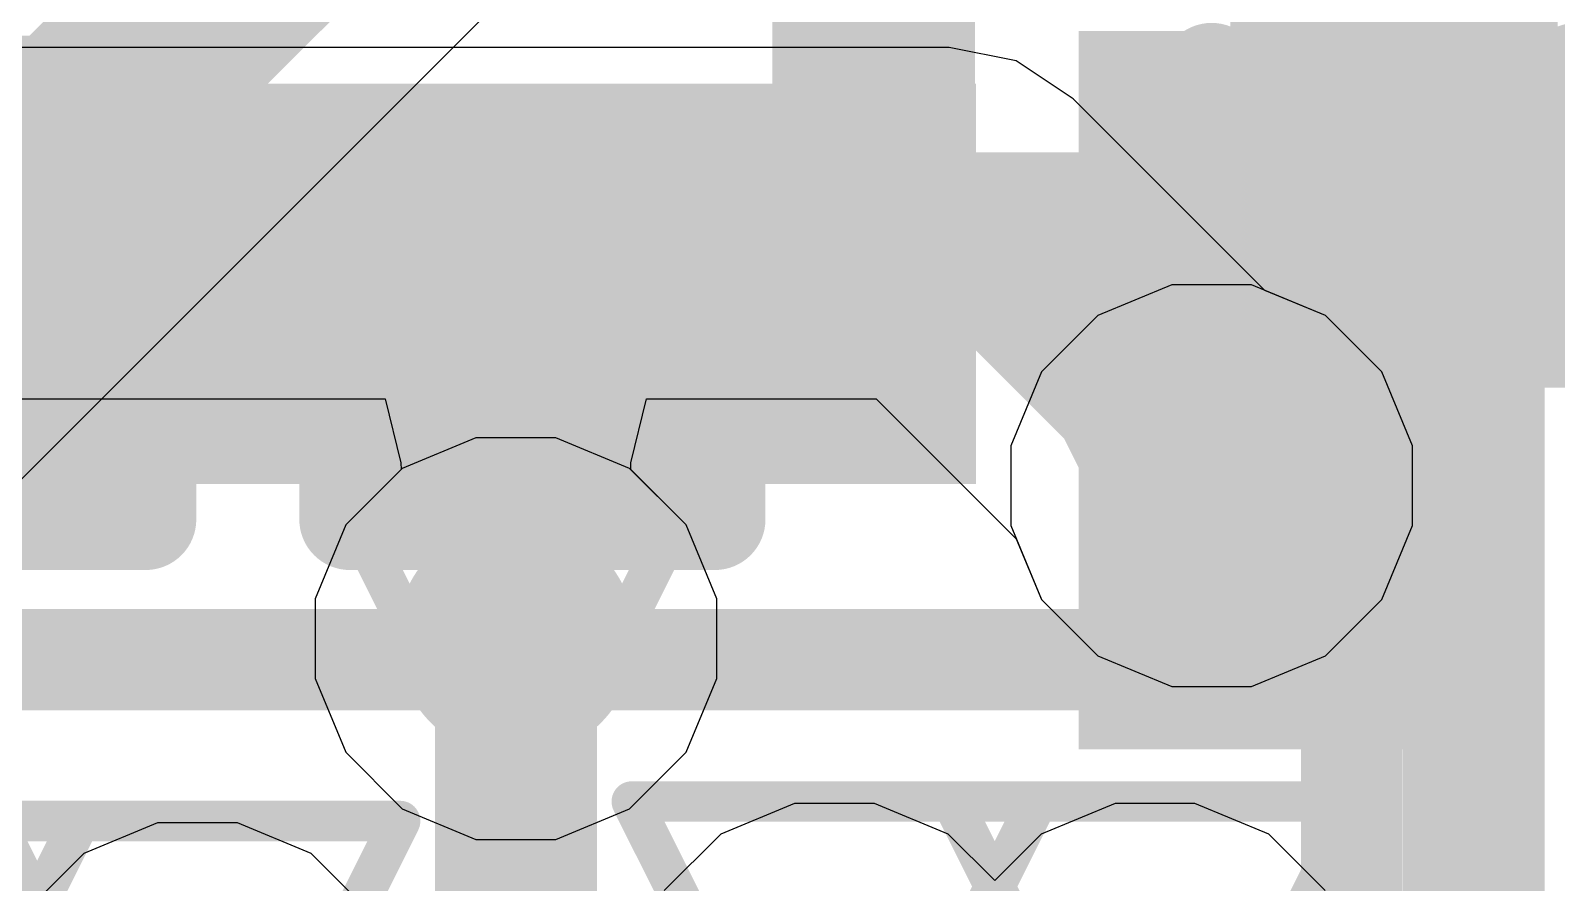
# Model space of a CAD drawing. Header units: inches. Extents: x -6 to 283, y -12 to 154.
# Drawn here: x 22.382 to 24.294, y 0.501 to 1.569 of the extents above; entities that cross this region are included whole.
import ezdxf

# ---------------------------------------------------------------- set-up
doc = ezdxf.new("R2010")
doc.units = ezdxf.units.IN
for name, color, linetype in [('Bottom Layer', 5, 'Continuous'), ('Bottom Overlay', 54, 'Continuous'), ('Drill Drawing', 1, 'Continuous'), ('GND-1', 16, 'Continuous'), ('GND-2', 90, 'Continuous'), ('GND-3', 216, 'Continuous'), ('GND-4', 54, 'Continuous'), ('PWR-1', 156, 'Continuous'), ('PWR-2', 130, 'Continuous'), ('Signal L1', 76, 'Continuous'), ('Signal L2', 6, 'Continuous'), ('Top Layer', 1, 'Continuous'), ('Top Overlay', 2, 'Continuous'), ('Top Paste', 8, 'Continuous'), ('Top Solder', 216, 'Continuous'), ('Via Holes', 16, 'Continuous')]:
    doc.layers.add(name, color=color, linetype=linetype)

# ---------------------------------------------------------------- blocks, each defined once
blk = doc.blocks.new('ESOP_8_B_53')
at = {"layer": 'Bottom Overlay'}
for points in [[(-1.905, 2.5146, 0.127, 0.127, 0), (1.8542, 2.5146, 0.127, 0.127, 0)], [(1.8542, -2.5146, 0.127, 0.127, 0), (1.8542, 2.5146, 0.127, 0.127, 0)]]:
    blk.add_lwpolyline(points, format="xyseb", dxfattribs=at)
blk.add_lwpolyline([(1.82245, 2.5146, 0.0635, 0.0635, 1), (1.88595, 2.5146, 0.0635, 0.0635, 1)], format="xyseb", close=True, dxfattribs=at)
blk.add_lwpolyline([(1.82245, 2.5146, 0.0635, 0.0635, 1), (1.88595, 2.5146, 0.0635, 0.0635, 1)], format="xyseb", close=True, dxfattribs=at)
blk = doc.blocks.new('CAP_0201_221')
at = {"layer": 'Top Layer'}
for points in [[(-0.44999402, 0.1499997), (-0.14999462, 0.1499997), (-0.14999462, -0.1499997), (-0.44999402, -0.1499997)], [(0.1499997, 0.1499997), (0.4499991, 0.1499997), (0.4499991, -0.1499997), (0.1499997, -0.1499997)]]:
    blk.add_hatch(color=1, dxfattribs=at).paths.add_polyline_path(points)
at = {"layer": 'Top Paste'}
for points in [[(-0.44999402, 0.1499997), (-0.14999462, 0.1499997), (-0.14999462, -0.1499997), (-0.44999402, -0.1499997)], [(0.1499997, 0.1499997), (0.4499991, 0.1499997), (0.4499991, -0.1499997), (0.1499997, -0.1499997)]]:
    blk.add_hatch(color=8, dxfattribs=at).paths.add_polyline_path(points)
at = {"layer": 'Top Solder'}
for points in [[(-0.50499518, 0.20500086), (-0.09499345999999999, 0.20500086), (-0.09499345999999999, -0.20500086), (-0.50499518, -0.20500086)], [(0.09499853999999999, 0.20500086), (0.50500026, 0.20500086), (0.50500026, -0.20500086), (0.09499853999999999, -0.20500086)]]:
    blk.add_hatch(color=216, dxfattribs=at).paths.add_polyline_path(points)
at = {"layer": 'Top Overlay'}
for points in [[(-0.20319746, 0.22860254, 0.127, 0.127, 0), (-0.53339492, 0.22860254, 0.127, 0.127, 0)], [(-0.53339492, -0.22860254, 0.127, 0.127, 0), (-0.53339492, 0.22860254, 0.127, 0.127, 0)], [(0.53340254, 0.22860254, 0.127, 0.127, 0), (0.20320508, 0.22860254, 0.127, 0.127, 0)], [(0.53340254, -0.22860254, 0.127, 0.127, 0), (0.53340254, 0.22860254, 0.127, 0.127, 0)], [(-0.20319746, -0.22860254, 0.127, 0.127, 0), (-0.53339492, -0.22860254, 0.127, 0.127, 0)], [(0.53340254, -0.22860254, 0.127, 0.127, 0), (0.20320508, -0.22860254, 0.127, 0.127, 0)]]:
    blk.add_lwpolyline(points, format="xyseb", dxfattribs=at)
for points in [[(-0.5651449199999999, 0.22860254, 0.0635, 0.0635, 1), (-0.50164492, 0.22860254, 0.0635, 0.0635, 1)], [(-0.5651449199999999, 0.22860254, 0.0635, 0.0635, 1), (-0.50164492, 0.22860254, 0.0635, 0.0635, 1)], [(-0.23494746, 0.22860254, 0.0635, 0.0635, 1), (-0.17144746, 0.22860254, 0.0635, 0.0635, 1)], [(0.17145508, 0.22860254, 0.0635, 0.0635, 1), (0.23495508, 0.22860254, 0.0635, 0.0635, 1)], [(0.5016525399999999, 0.22860254, 0.0635, 0.0635, 1), (0.5651525399999999, 0.22860254, 0.0635, 0.0635, 1)], [(0.5016525399999999, 0.22860254, 0.0635, 0.0635, 1), (0.5651525399999999, 0.22860254, 0.0635, 0.0635, 1)], [(-0.5651449199999999, -0.22860254, 0.0635, 0.0635, 1), (-0.50164492, -0.22860254, 0.0635, 0.0635, 1)], [(-0.5651449199999999, -0.22860254, 0.0635, 0.0635, 1), (-0.50164492, -0.22860254, 0.0635, 0.0635, 1)], [(-0.23494746, -0.22860254, 0.0635, 0.0635, 1), (-0.17144746, -0.22860254, 0.0635, 0.0635, 1)], [(0.17145508, -0.22860254, 0.0635, 0.0635, 1), (0.23495508, -0.22860254, 0.0635, 0.0635, 1)], [(0.5016525399999999, -0.22860254, 0.0635, 0.0635, 1), (0.5651525399999999, -0.22860254, 0.0635, 0.0635, 1)], [(0.5016525399999999, -0.22860254, 0.0635, 0.0635, 1), (0.5651525399999999, -0.22860254, 0.0635, 0.0635, 1)]]:
    blk.add_lwpolyline(points, format="xyseb", close=True, dxfattribs=at)
blk = doc.blocks.new('CAP_0201_224')
at = {"layer": 'Top Layer'}
for points in [[(-0.44999656, 0.1499997), (-0.14999716, 0.1499997), (-0.14999716, -0.1499997), (-0.44999656, -0.1499997)], [(0.14999716, 0.1499997), (0.44999656, 0.1499997), (0.44999656, -0.1499997), (0.14999716, -0.1499997)]]:
    blk.add_hatch(color=1, dxfattribs=at).paths.add_polyline_path(points)
at = {"layer": 'Top Paste'}
for points in [[(-0.44999656, 0.1499997), (-0.14999716, 0.1499997), (-0.14999716, -0.1499997), (-0.44999656, -0.1499997)], [(0.14999716, 0.1499997), (0.44999656, 0.1499997), (0.44999656, -0.1499997), (0.14999716, -0.1499997)]]:
    blk.add_hatch(color=8, dxfattribs=at).paths.add_polyline_path(points)
at = {"layer": 'Top Solder'}
for points in [[(-0.50499772, 0.20500086), (-0.094996, 0.20500086), (-0.094996, -0.20500086), (-0.50499772, -0.20500086)], [(0.094996, 0.20500086), (0.50499772, 0.20500086), (0.50499772, -0.20500086), (0.094996, -0.20500086)]]:
    blk.add_hatch(color=216, dxfattribs=at).paths.add_polyline_path(points)
at = {"layer": 'Top Overlay'}
for points in [[(-0.5334, -0.2286, 0.127, 0.127, 0), (-0.5334, 0.2286, 0.127, 0.127, 0)], [(-0.2032, 0.2286, 0.127, 0.127, 0), (-0.5334, 0.2286, 0.127, 0.127, 0)], [(0.5334, 0.2286, 0.127, 0.127, 0), (0.2032, 0.2286, 0.127, 0.127, 0)], [(0.5334, -0.2286, 0.127, 0.127, 0), (0.5334, 0.2286, 0.127, 0.127, 0)], [(-0.2032, -0.2286, 0.127, 0.127, 0), (-0.5334, -0.2286, 0.127, 0.127, 0)], [(0.5334, -0.2286, 0.127, 0.127, 0), (0.2032, -0.2286, 0.127, 0.127, 0)]]:
    blk.add_lwpolyline(points, format="xyseb", dxfattribs=at)
for points in [[(-0.5651499999999999, 0.2286, 0.0635, 0.0635, 1), (-0.5016499999999999, 0.2286, 0.0635, 0.0635, 1)], [(-0.5651499999999999, 0.2286, 0.0635, 0.0635, 1), (-0.5016499999999999, 0.2286, 0.0635, 0.0635, 1)], [(-0.23495, 0.2286, 0.0635, 0.0635, 1), (-0.17145, 0.2286, 0.0635, 0.0635, 1)], [(0.17145, 0.2286, 0.0635, 0.0635, 1), (0.23495, 0.2286, 0.0635, 0.0635, 1)], [(0.5016499999999999, 0.2286, 0.0635, 0.0635, 1), (0.5651499999999999, 0.2286, 0.0635, 0.0635, 1)], [(0.5016499999999999, 0.2286, 0.0635, 0.0635, 1), (0.5651499999999999, 0.2286, 0.0635, 0.0635, 1)], [(-0.5651499999999999, -0.2286, 0.0635, 0.0635, 1), (-0.5016499999999999, -0.2286, 0.0635, 0.0635, 1)], [(-0.5651499999999999, -0.2286, 0.0635, 0.0635, 1), (-0.5016499999999999, -0.2286, 0.0635, 0.0635, 1)], [(-0.23495, -0.2286, 0.0635, 0.0635, 1), (-0.17145, -0.2286, 0.0635, 0.0635, 1)], [(0.17145, -0.2286, 0.0635, 0.0635, 1), (0.23495, -0.2286, 0.0635, 0.0635, 1)], [(0.5016499999999999, -0.2286, 0.0635, 0.0635, 1), (0.5651499999999999, -0.2286, 0.0635, 0.0635, 1)], [(0.5016499999999999, -0.2286, 0.0635, 0.0635, 1), (0.5651499999999999, -0.2286, 0.0635, 0.0635, 1)]]:
    blk.add_lwpolyline(points, format="xyseb", close=True, dxfattribs=at)
blk = doc.blocks.new('C___0402_239')
at = {"layer": 'Top Layer'}
for points in [[(-0.6985, -0.3175), (-0.6985, 0.3174999999999999), (-0.2413000000000001, 0.3175), (-0.2412999999999999, -0.3174999999999999)], [(0.2413025400000001, -0.3175), (0.2413025399999999, 0.3174999999999999), (0.6985025399999999, 0.3175), (0.6985025399999999, -0.3174999999999999)]]:
    blk.add_hatch(color=1, dxfattribs=at).paths.add_polyline_path(points)
at = {"layer": 'Top Paste'}
for points in [[(-0.6985, -0.3175), (-0.6985, 0.3174999999999999), (-0.2413000000000001, 0.3175), (-0.2412999999999999, -0.3174999999999999)], [(0.2413025400000001, -0.3175), (0.2413025399999999, 0.3174999999999999), (0.6985025399999999, 0.3175), (0.6985025399999999, -0.3174999999999999)]]:
    blk.add_hatch(color=8, dxfattribs=at).paths.add_polyline_path(points)
at = {"layer": 'Top Solder'}
for points in [[(-0.7584998799999999, -0.3774998800000001), (-0.7584998799999999, 0.3774998799999999), (-0.1813001200000001, 0.3774998800000001), (-0.1813001199999999, -0.3774998799999999)], [(0.1813026600000001, -0.3774998800000001), (0.1813026599999999, 0.3774998799999999), (0.75850242, 0.3774998800000001), (0.75850242, -0.3774998799999999)]]:
    blk.add_hatch(color=216, dxfattribs=at).paths.add_polyline_path(points)
at = {"layer": 'Top Overlay'}
for points in [[(-0.78740254, -0.40640254, 0.127, 0.127, 0), (-0.7874, 0.4064, 0.127, 0.127, 0)], [(-0.2794, 0.4064, 0.127, 0.127, 0), (-0.7874, 0.4064, 0.127, 0.127, 0)], [(0.7874, 0.4064, 0.127, 0.127, 0), (0.27940254, 0.40640254, 0.127, 0.127, 0)], [(0.7874, -0.4064, 0.127, 0.127, 0), (0.7874, 0.4064, 0.127, 0.127, 0)], [(-0.78740254, -0.40640254, 0.127, 0.127, 0), (-0.2794, -0.4064, 0.127, 0.127, 0)], [(0.27940254, -0.40640254, 0.127, 0.127, 0), (0.7874, -0.4064, 0.127, 0.127, 0)]]:
    blk.add_lwpolyline(points, format="xyseb", dxfattribs=at)
for points in [[(-0.8191499999999999, 0.4064, 0.0635, 0.0635, 1), (-0.7556499999999999, 0.4064, 0.0635, 0.0635, 1)], [(-0.8191499999999999, 0.4064, 0.0635, 0.0635, 1), (-0.7556499999999999, 0.4064, 0.0635, 0.0635, 1)], [(-0.31115, 0.4064, 0.0635, 0.0635, 1), (-0.24765, 0.4064, 0.0635, 0.0635, 1)], [(0.24765254, 0.40640254, 0.0635, 0.0635, 1), (0.31115254, 0.40640254, 0.0635, 0.0635, 1)], [(0.7556499999999999, 0.4064, 0.0635, 0.0635, 1), (0.8191499999999999, 0.4064, 0.0635, 0.0635, 1)], [(0.7556499999999999, 0.4064, 0.0635, 0.0635, 1), (0.8191499999999999, 0.4064, 0.0635, 0.0635, 1)], [(-0.8191525399999998, -0.40640254, 0.0635, 0.0635, 1), (-0.75565254, -0.40640254, 0.0635, 0.0635, 1)], [(-0.8191525399999998, -0.40640254, 0.0635, 0.0635, 1), (-0.75565254, -0.40640254, 0.0635, 0.0635, 1)], [(-0.31115, -0.4064, 0.0635, 0.0635, 1), (-0.24765, -0.4064, 0.0635, 0.0635, 1)], [(0.24765254, -0.40640254, 0.0635, 0.0635, 1), (0.31115254, -0.40640254, 0.0635, 0.0635, 1)], [(0.7556499999999999, -0.4064, 0.0635, 0.0635, 1), (0.8191499999999999, -0.4064, 0.0635, 0.0635, 1)], [(0.7556499999999999, -0.4064, 0.0635, 0.0635, 1), (0.8191499999999999, -0.4064, 0.0635, 0.0635, 1)]]:
    blk.add_lwpolyline(points, format="xyseb", close=True, dxfattribs=at)

msp = doc.modelspace()

# ---------------------------------------------------------------- hatches: boundary and pattern name
at = {"layer": 'Bottom Layer'}
h = msp.add_hatch(color=5, dxfattribs=at)
edge = h.paths.add_edge_path()
edge.add_arc((23.86189284, 0.9986263999999999), 0.1499997, 0, 360)
h = msp.add_hatch(color=5, dxfattribs=at)
edge = h.paths.add_edge_path()
edge.add_arc((22.99005562, 0.80686656), 0.1499997, 0, 360)
at = {"layer": 'GND-1'}
h = msp.add_hatch(color=16, dxfattribs=at)
edge = h.paths.add_edge_path()
edge.add_arc((23.86189284, 0.9986263999999999), 0.1499997, 0, 360)
h = msp.add_hatch(color=16, dxfattribs=at)
edge = h.paths.add_edge_path()
edge.add_arc((22.99005562, 0.80686656), 0.1499997, 0, 360)
at = {"layer": 'GND-2'}
h = msp.add_hatch(color=90, dxfattribs=at)
edge = h.paths.add_edge_path()
edge.add_arc((23.86189284, 0.9986263999999999), 0.1499997, 0, 360)
h = msp.add_hatch(color=90, dxfattribs=at)
edge = h.paths.add_edge_path()
edge.add_arc((22.99005562, 0.80686656), 0.1499997, 0, 360)
at = {"layer": 'GND-3'}
h = msp.add_hatch(color=216, dxfattribs=at)
edge = h.paths.add_edge_path()
edge.add_arc((23.86189284, 0.9986263999999999), 0.1499997, 0, 360)
h = msp.add_hatch(color=216, dxfattribs=at)
edge = h.paths.add_edge_path()
edge.add_arc((22.99005562, 0.80686656), 0.1499997, 0, 360)
at = {"layer": 'GND-4'}
h = msp.add_hatch(color=54, dxfattribs=at)
edge = h.paths.add_edge_path()
edge.add_arc((23.86189284, 0.9986263999999999), 0.1499997, 0, 360)
h = msp.add_hatch(color=54, dxfattribs=at)
edge = h.paths.add_edge_path()
edge.add_arc((22.99005562, 0.80686656), 0.1499997, 0, 360)
at = {"layer": 'PWR-1'}
h = msp.add_hatch(color=156, dxfattribs=at)
edge = h.paths.add_edge_path()
edge.add_arc((23.86189284, 0.9986263999999999), 0.1499997, 0, 360)
h = msp.add_hatch(color=156, dxfattribs=at)
edge = h.paths.add_edge_path()
edge.add_arc((22.99005562, 0.80686656), 0.1499997, 0, 360)
at = {"layer": 'PWR-2'}
h = msp.add_hatch(color=130, dxfattribs=at)
edge = h.paths.add_edge_path()
edge.add_arc((23.86189284, 0.9986263999999999), 0.1499997, 0, 360)
h = msp.add_hatch(color=130, dxfattribs=at)
edge = h.paths.add_edge_path()
edge.add_arc((22.99005562, 0.80686656), 0.1499997, 0, 360)
at = {"layer": 'Signal L1'}
h = msp.add_hatch(color=76, dxfattribs=at)
edge = h.paths.add_edge_path()
edge.add_arc((23.86189284, 0.9986263999999999), 0.1499997, 0, 360)
h = msp.add_hatch(color=76, dxfattribs=at)
edge = h.paths.add_edge_path()
edge.add_arc((22.99005562, 0.80686656), 0.1499997, 0, 360)
at = {"layer": 'Signal L2'}
h = msp.add_hatch(color=6, dxfattribs=at)
edge = h.paths.add_edge_path()
edge.add_arc((23.86189284, 0.9986263999999999), 0.1499997, 0, 360)
h = msp.add_hatch(color=6, dxfattribs=at)
edge = h.paths.add_edge_path()
edge.add_arc((22.99005562, 0.80686656), 0.1499997, 0, 360)
at = {"layer": 'Top Layer'}
for points in [[(23.69514438, 0.6679615799999999), (24.19020562, 0.6679615799999999), (24.19020562, 1.56834078), (23.69514438, 1.56834078)], [(23.94049568, 1.26834138), (24.88765152, 1.26834138), (24.88765152, 1.56834078), (23.94049568, 1.56834078)], [(21.6751408, 1.0005187), (23.5664756, 1.0005187), (23.5664756, 1.50241762), (21.6751408, 1.50241762)]]:
    msp.add_hatch(color=1, dxfattribs=at).paths.add_polyline_path(points)
h = msp.add_hatch(color=1, dxfattribs=at)
edge = h.paths.add_edge_path()
edge.add_arc((23.86189284, 0.9986263999999999), 0.1499997, 0, 360)
h = msp.add_hatch(color=1, dxfattribs=at)
edge = h.paths.add_edge_path()
edge.add_arc((22.99005562, 0.80686656), 0.1499997, 0, 360)
at = {"layer": 'Via Holes'}
h = msp.add_hatch(color=7, dxfattribs=at)
edge = h.paths.add_edge_path()
edge.add_arc((23.86189284, 0.9986263999999999), 0.07499858, 0, 360)
h = msp.add_hatch(color=7, dxfattribs=at)
edge = h.paths.add_edge_path()
edge.add_arc((22.99005562, 0.80686656), 0.07499858, 0, 360)

# ---------------------------------------------------------------- linework, layer by layer
at = {"layer": 'Bottom Layer'}
for p, q in [((22.09351944, 0.7299756799999999), (25.13365814, 3.77011438)), ((23.81184722, 1.2502261), (23.71937344, 1.2119229)), ((23.91193846, 1.2502261), (23.81184722, 1.2502261)), ((24.00441224, 1.2119229), (23.91193846, 1.2502261)), ((23.71937344, 1.2119229), (23.64859634, 1.1411458)), ((24.07518934, 1.1411458), (24.00441224, 1.2119229)), ((23.64859634, 1.1411458), (23.61029314, 1.04867202)), ((24.11349254, 1.04867202), (24.07518934, 1.1411458)), ((22.94001, 1.05846626), (22.84753622, 1.02016306)), ((23.04010124, 1.05846626), (22.94001, 1.05846626)), ((23.13257502, 1.02016306), (23.04010124, 1.05846626)), ((23.61029314, 1.04867202), (23.61029314, 0.94858078)), ((24.11349254, 0.94858078), (24.11349254, 1.04867202)), ((22.84753622, 1.02016306), (22.77675912, 0.9493859599999999)), ((23.20335212, 0.9493859599999999), (23.13257502, 1.02016306)), ((22.77675912, 0.9493859599999999), (22.73845592, 0.85691218)), ((23.24165532, 0.85691218), (23.20335212, 0.9493859599999999)), ((23.61029314, 0.94858078), (23.64859634, 0.856107)), ((24.07518934, 0.856107), (24.11349254, 0.94858078)), ((22.73845592, 0.85691218), (22.73845592, 0.7568209399999999)), ((23.24165532, 0.7568209399999999), (23.24165532, 0.85691218)), ((23.64859634, 0.856107), (23.71937344, 0.7853299)), ((24.00441224, 0.7853299), (24.07518934, 0.856107)), ((23.71937344, 0.7853299), (23.81184722, 0.7470266999999999)), ((23.91193846, 0.7470266999999999), (24.00441224, 0.7853299)), ((22.73845592, 0.7568209399999999), (22.77675912, 0.6643471599999999)), ((23.20335212, 0.6643471599999999), (23.24165532, 0.7568209399999999)), ((23.81184722, 0.7470266999999999), (23.91193846, 0.7470266999999999)), ((22.77675912, 0.6643471599999999), (22.84753622, 0.59357006)), ((23.13257502, 0.59357006), (23.20335212, 0.6643471599999999)), ((22.84753622, 0.59357006), (22.94001, 0.5552668599999999)), ((23.04010124, 0.5552668599999999), (23.13257502, 0.59357006)), ((22.94001, 0.5552668599999999), (23.04010124, 0.5552668599999999))]:
    msp.add_line(p, q, dxfattribs=at)
msp.add_lwpolyline([(21.9103956, 0.91309952, 0.254, 0.254, 0), (25.02638632, 4.029090239999999, 0.254, 0.254, 0)], format="xyseb", dxfattribs=at)
at = {"layer": 'Drill Drawing'}
for points in [[(23.60789284, 1.2526264, 0.0508, 0.0508, 0), (24.11589284, 1.2526264, 0.0508, 0.0508, 0)], [(23.60789284, 1.2526264, 0.0508, 0.0508, 0), (23.86189284, 0.7446263999999999, 0.0508, 0.0508, 0)], [(23.86189284, 0.7446263999999999, 0.0508, 0.0508, 0), (24.11589284, 1.2526264, 0.0508, 0.0508, 0)], [(22.73605562, 1.06086656, 0.0508, 0.0508, 0), (23.24405562, 1.06086656, 0.0508, 0.0508, 0)], [(22.73605562, 1.06086656, 0.0508, 0.0508, 0), (22.99005562, 0.55286656, 0.0508, 0.0508, 0)], [(22.99005562, 0.55286656, 0.0508, 0.0508, 0), (23.24405562, 1.06086656, 0.0508, 0.0508, 0)], [(23.13533092, 0.60267342, 0.0508, 0.0508, 0), (23.64333092, 0.60267342, 0.0508, 0.0508, 0)], [(23.13533092, 0.60267342, 0.0508, 0.0508, 0), (23.38933092, 0.09467342, 0.0508, 0.0508, 0)], [(23.38933092, 0.09467342, 0.0508, 0.0508, 0), (23.64333092, 0.60267342, 0.0508, 0.0508, 0)], [(23.53693032, 0.60267342, 0.0508, 0.0508, 0), (24.04493032, 0.60267342, 0.0508, 0.0508, 0)], [(23.53693032, 0.60267342, 0.0508, 0.0508, 0), (23.79093032, 0.09467342, 0.0508, 0.0508, 0)], [(23.79093032, 0.09467342, 0.0508, 0.0508, 0), (24.04493032, 0.60267342, 0.0508, 0.0508, 0)], [(21.93531046, 0.57820814, 0.0508, 0.0508, 0), (22.44331046, 0.57820814, 0.0508, 0.0508, 0)], [(22.18931046, 0.07020813999999999, 0.0508, 0.0508, 0), (22.44331046, 0.57820814, 0.0508, 0.0508, 0)], [(22.33690986, 0.57820814, 0.0508, 0.0508, 0), (22.84490986, 0.57820814, 0.0508, 0.0508, 0)], [(22.33690986, 0.57820814, 0.0508, 0.0508, 0), (22.59090986, 0.07020813999999999, 0.0508, 0.0508, 0)], [(22.59090986, 0.07020813999999999, 0.0508, 0.0508, 0), (22.84490986, 0.57820814, 0.0508, 0.0508, 0)]]:
    msp.add_lwpolyline(points, format="xyseb", dxfattribs=at)
for points in [[(23.59519284, 1.2526264, 0.0254, 0.0254, 1), (23.62059284, 1.2526264, 0.0254, 0.0254, 1)], [(23.59519284, 1.2526264, 0.0254, 0.0254, 1), (23.62059284, 1.2526264, 0.0254, 0.0254, 1)], [(24.10319284, 1.2526264, 0.0254, 0.0254, 1), (24.12859284, 1.2526264, 0.0254, 0.0254, 1)], [(24.10319284, 1.2526264, 0.0254, 0.0254, 1), (24.12859284, 1.2526264, 0.0254, 0.0254, 1)], [(22.72335562, 1.06086656, 0.0254, 0.0254, 1), (22.74875562, 1.06086656, 0.0254, 0.0254, 1)], [(22.72335562, 1.06086656, 0.0254, 0.0254, 1), (22.74875562, 1.06086656, 0.0254, 0.0254, 1)], [(23.23135562, 1.06086656, 0.0254, 0.0254, 1), (23.25675562, 1.06086656, 0.0254, 0.0254, 1)], [(23.23135562, 1.06086656, 0.0254, 0.0254, 1), (23.25675562, 1.06086656, 0.0254, 0.0254, 1)], [(23.84919284, 0.7446263999999999, 0.0254, 0.0254, 1), (23.87459284, 0.7446263999999999, 0.0254, 0.0254, 1)], [(23.84919284, 0.7446263999999999, 0.0254, 0.0254, 1), (23.87459284, 0.7446263999999999, 0.0254, 0.0254, 1)], [(23.12263092, 0.60267342, 0.0254, 0.0254, 1), (23.14803092, 0.60267342, 0.0254, 0.0254, 1)], [(23.12263092, 0.60267342, 0.0254, 0.0254, 1), (23.14803092, 0.60267342, 0.0254, 0.0254, 1)], [(23.52423032, 0.60267342, 0.0254, 0.0254, 1), (23.54963032, 0.60267342, 0.0254, 0.0254, 1)], [(23.52423032, 0.60267342, 0.0254, 0.0254, 1), (23.54963032, 0.60267342, 0.0254, 0.0254, 1)], [(23.63063092, 0.60267342, 0.0254, 0.0254, 1), (23.65603092, 0.60267342, 0.0254, 0.0254, 1)], [(23.63063092, 0.60267342, 0.0254, 0.0254, 1), (23.65603092, 0.60267342, 0.0254, 0.0254, 1)], [(24.03223032, 0.60267342, 0.0254, 0.0254, 1), (24.05763032, 0.60267342, 0.0254, 0.0254, 1)], [(24.03223032, 0.60267342, 0.0254, 0.0254, 1), (24.05763032, 0.60267342, 0.0254, 0.0254, 1)], [(22.43061046, 0.57820814, 0.0254, 0.0254, 1), (22.45601046, 0.57820814, 0.0254, 0.0254, 1)], [(22.43061046, 0.57820814, 0.0254, 0.0254, 1), (22.45601046, 0.57820814, 0.0254, 0.0254, 1)], [(22.83220986, 0.57820814, 0.0254, 0.0254, 1), (22.85760986, 0.57820814, 0.0254, 0.0254, 1)], [(22.83220986, 0.57820814, 0.0254, 0.0254, 1), (22.85760986, 0.57820814, 0.0254, 0.0254, 1)], [(22.97735562, 0.55286656, 0.0254, 0.0254, 1), (23.00275562, 0.55286656, 0.0254, 0.0254, 1)], [(22.97735562, 0.55286656, 0.0254, 0.0254, 1), (23.00275562, 0.55286656, 0.0254, 0.0254, 1)]]:
    msp.add_lwpolyline(points, format="xyseb", close=True, dxfattribs=at)
at = {"layer": 'GND-1'}
for p, q in [((23.81184722, 1.2502261), (23.71937344, 1.2119229)), ((23.91193846, 1.2502261), (23.81184722, 1.2502261)), ((24.00441224, 1.2119229), (23.91193846, 1.2502261)), ((23.71937344, 1.2119229), (23.64859634, 1.1411458)), ((24.07518934, 1.1411458), (24.00441224, 1.2119229)), ((23.64859634, 1.1411458), (23.61029314, 1.04867202)), ((24.11349254, 1.04867202), (24.07518934, 1.1411458)), ((22.94001, 1.05846626), (22.84753622, 1.02016306)), ((23.04010124, 1.05846626), (22.94001, 1.05846626)), ((23.13257502, 1.02016306), (23.04010124, 1.05846626)), ((23.61029314, 1.04867202), (23.61029314, 0.94858078)), ((24.11349254, 0.94858078), (24.11349254, 1.04867202)), ((22.84753622, 1.02016306), (22.77675912, 0.9493859599999999)), ((23.20335212, 0.9493859599999999), (23.13257502, 1.02016306)), ((22.77675912, 0.9493859599999999), (22.73845592, 0.85691218)), ((23.24165532, 0.85691218), (23.20335212, 0.9493859599999999)), ((23.61029314, 0.94858078), (23.64859634, 0.856107)), ((24.07518934, 0.856107), (24.11349254, 0.94858078)), ((22.73845592, 0.85691218), (22.73845592, 0.7568209399999999)), ((23.24165532, 0.7568209399999999), (23.24165532, 0.85691218)), ((23.64859634, 0.856107), (23.71937344, 0.7853299)), ((24.00441224, 0.7853299), (24.07518934, 0.856107)), ((23.71937344, 0.7853299), (23.81184722, 0.7470266999999999)), ((23.91193846, 0.7470266999999999), (24.00441224, 0.7853299)), ((22.73845592, 0.7568209399999999), (22.77675912, 0.6643471599999999)), ((23.20335212, 0.6643471599999999), (23.24165532, 0.7568209399999999)), ((23.81184722, 0.7470266999999999), (23.91193846, 0.7470266999999999)), ((22.77675912, 0.6643471599999999), (22.84753622, 0.59357006)), ((23.13257502, 0.59357006), (23.20335212, 0.6643471599999999)), ((22.84753622, 0.59357006), (22.94001, 0.5552668599999999)), ((23.04010124, 0.5552668599999999), (23.13257502, 0.59357006)), ((23.3392853, 0.60027312), (23.24681152, 0.56196992)), ((23.43937654, 0.60027312), (23.3392853, 0.60027312)), ((23.53185032, 0.56196992), (23.43937654, 0.60027312)), ((23.7408847, 0.60027312), (23.64841092, 0.56196992)), ((23.84097594, 0.60027312), (23.7408847, 0.60027312)), ((23.93344972, 0.56196992), (23.84097594, 0.60027312)), ((22.54086424, 0.57580784), (22.44839046, 0.53750464)), ((22.64095548, 0.57580784), (22.54086424, 0.57580784)), ((22.73342926, 0.53750464), (22.64095548, 0.57580784)), ((22.94001, 0.5552668599999999), (23.04010124, 0.5552668599999999)), ((23.24681152, 0.56196992), (23.17603442, 0.49119282)), ((23.59013062, 0.50368962), (23.53185032, 0.56196992)), ((23.64841092, 0.56196992), (23.59013062, 0.50368962)), ((24.00422682, 0.49119282), (23.93344972, 0.56196992)), ((22.44839046, 0.53750464), (22.39011016, 0.47922434)), ((22.80420636, 0.4667275399999999), (22.73342926, 0.53750464))]:
    msp.add_line(p, q, dxfattribs=at)
at = {"layer": 'GND-2'}
for p, q in [((23.81184722, 1.2502261), (23.71937344, 1.2119229)), ((23.91193846, 1.2502261), (23.81184722, 1.2502261)), ((24.00441224, 1.2119229), (23.91193846, 1.2502261)), ((23.71937344, 1.2119229), (23.64859634, 1.1411458)), ((24.07518934, 1.1411458), (24.00441224, 1.2119229)), ((23.64859634, 1.1411458), (23.61029314, 1.04867202)), ((24.11349254, 1.04867202), (24.07518934, 1.1411458)), ((22.94001, 1.05846626), (22.84753622, 1.02016306)), ((23.04010124, 1.05846626), (22.94001, 1.05846626)), ((23.13257502, 1.02016306), (23.04010124, 1.05846626)), ((23.61029314, 1.04867202), (23.61029314, 0.94858078)), ((24.11349254, 0.94858078), (24.11349254, 1.04867202)), ((22.84753622, 1.02016306), (22.77675912, 0.9493859599999999)), ((23.20335212, 0.9493859599999999), (23.13257502, 1.02016306)), ((22.77675912, 0.9493859599999999), (22.73845592, 0.85691218)), ((23.24165532, 0.85691218), (23.20335212, 0.9493859599999999)), ((23.61029314, 0.94858078), (23.64859634, 0.856107)), ((24.07518934, 0.856107), (24.11349254, 0.94858078)), ((22.73845592, 0.85691218), (22.73845592, 0.7568209399999999)), ((23.24165532, 0.7568209399999999), (23.24165532, 0.85691218)), ((23.64859634, 0.856107), (23.71937344, 0.7853299)), ((24.00441224, 0.7853299), (24.07518934, 0.856107)), ((23.71937344, 0.7853299), (23.81184722, 0.7470266999999999)), ((23.91193846, 0.7470266999999999), (24.00441224, 0.7853299)), ((22.73845592, 0.7568209399999999), (22.77675912, 0.6643471599999999)), ((23.20335212, 0.6643471599999999), (23.24165532, 0.7568209399999999)), ((23.81184722, 0.7470266999999999), (23.91193846, 0.7470266999999999)), ((22.77675912, 0.6643471599999999), (22.84753622, 0.59357006)), ((23.13257502, 0.59357006), (23.20335212, 0.6643471599999999)), ((22.84753622, 0.59357006), (22.94001, 0.5552668599999999)), ((23.04010124, 0.5552668599999999), (23.13257502, 0.59357006)), ((22.94001, 0.5552668599999999), (23.04010124, 0.5552668599999999))]:
    msp.add_line(p, q, dxfattribs=at)
at = {"layer": 'GND-3'}
for p, q in [((23.81184722, 1.2502261), (23.71937344, 1.2119229)), ((23.91193846, 1.2502261), (23.81184722, 1.2502261)), ((24.00441224, 1.2119229), (23.91193846, 1.2502261)), ((23.71937344, 1.2119229), (23.64859634, 1.1411458)), ((24.07518934, 1.1411458), (24.00441224, 1.2119229)), ((23.64859634, 1.1411458), (23.61029314, 1.04867202)), ((24.11349254, 1.04867202), (24.07518934, 1.1411458)), ((22.94001, 1.05846626), (22.84753622, 1.02016306)), ((23.04010124, 1.05846626), (22.94001, 1.05846626)), ((23.13257502, 1.02016306), (23.04010124, 1.05846626)), ((23.61029314, 1.04867202), (23.61029314, 0.94858078)), ((24.11349254, 0.94858078), (24.11349254, 1.04867202)), ((22.84753622, 1.02016306), (22.77675912, 0.9493859599999999)), ((23.20335212, 0.9493859599999999), (23.13257502, 1.02016306)), ((22.77675912, 0.9493859599999999), (22.73845592, 0.85691218)), ((23.24165532, 0.85691218), (23.20335212, 0.9493859599999999)), ((23.61029314, 0.94858078), (23.64859634, 0.856107)), ((24.07518934, 0.856107), (24.11349254, 0.94858078)), ((22.73845592, 0.85691218), (22.73845592, 0.7568209399999999)), ((23.24165532, 0.7568209399999999), (23.24165532, 0.85691218)), ((23.64859634, 0.856107), (23.71937344, 0.7853299)), ((24.00441224, 0.7853299), (24.07518934, 0.856107)), ((23.71937344, 0.7853299), (23.81184722, 0.7470266999999999)), ((23.91193846, 0.7470266999999999), (24.00441224, 0.7853299)), ((22.73845592, 0.7568209399999999), (22.77675912, 0.6643471599999999)), ((23.20335212, 0.6643471599999999), (23.24165532, 0.7568209399999999)), ((23.81184722, 0.7470266999999999), (23.91193846, 0.7470266999999999)), ((22.77675912, 0.6643471599999999), (22.84753622, 0.59357006)), ((23.13257502, 0.59357006), (23.20335212, 0.6643471599999999)), ((22.84753622, 0.59357006), (22.94001, 0.5552668599999999)), ((23.04010124, 0.5552668599999999), (23.13257502, 0.59357006)), ((22.94001, 0.5552668599999999), (23.04010124, 0.5552668599999999))]:
    msp.add_line(p, q, dxfattribs=at)
at = {"layer": 'GND-4'}
for p, q in [((23.81184722, 1.2502261), (23.71937344, 1.2119229)), ((23.91193846, 1.2502261), (23.81184722, 1.2502261)), ((24.00441224, 1.2119229), (23.91193846, 1.2502261)), ((23.71937344, 1.2119229), (23.64859634, 1.1411458)), ((24.07518934, 1.1411458), (24.00441224, 1.2119229)), ((23.64859634, 1.1411458), (23.61029314, 1.04867202)), ((24.11349254, 1.04867202), (24.07518934, 1.1411458)), ((22.94001, 1.05846626), (22.84753622, 1.02016306)), ((23.04010124, 1.05846626), (22.94001, 1.05846626)), ((23.13257502, 1.02016306), (23.04010124, 1.05846626)), ((23.61029314, 1.04867202), (23.61029314, 0.94858078)), ((24.11349254, 0.94858078), (24.11349254, 1.04867202)), ((22.84753622, 1.02016306), (22.77675912, 0.9493859599999999)), ((23.20335212, 0.9493859599999999), (23.13257502, 1.02016306)), ((22.77675912, 0.9493859599999999), (22.73845592, 0.85691218)), ((23.24165532, 0.85691218), (23.20335212, 0.9493859599999999)), ((23.61029314, 0.94858078), (23.64859634, 0.856107)), ((24.07518934, 0.856107), (24.11349254, 0.94858078)), ((22.73845592, 0.85691218), (22.73845592, 0.7568209399999999)), ((23.24165532, 0.7568209399999999), (23.24165532, 0.85691218)), ((23.64859634, 0.856107), (23.71937344, 0.7853299)), ((24.00441224, 0.7853299), (24.07518934, 0.856107)), ((23.71937344, 0.7853299), (23.81184722, 0.7470266999999999)), ((23.91193846, 0.7470266999999999), (24.00441224, 0.7853299)), ((22.73845592, 0.7568209399999999), (22.77675912, 0.6643471599999999)), ((23.20335212, 0.6643471599999999), (23.24165532, 0.7568209399999999)), ((23.81184722, 0.7470266999999999), (23.91193846, 0.7470266999999999)), ((22.77675912, 0.6643471599999999), (22.84753622, 0.59357006)), ((23.13257502, 0.59357006), (23.20335212, 0.6643471599999999)), ((22.84753622, 0.59357006), (22.94001, 0.5552668599999999)), ((23.04010124, 0.5552668599999999), (23.13257502, 0.59357006)), ((22.94001, 0.5552668599999999), (23.04010124, 0.5552668599999999))]:
    msp.add_line(p, q, dxfattribs=at)
at = {"layer": 'PWR-1'}
for p, q in [((23.5328079, 1.54784044), (21.90116524, 1.54784044)), ((23.617047, 1.53108406), (23.5328079, 1.54784044)), ((23.68846164, 1.48336508), (23.617047, 1.53108406)), ((23.92843322, 1.2433935), (23.68846164, 1.48336508)), ((24.00441224, 1.2119229), (23.92843322, 1.2433935)), ((24.07518934, 1.1411458), (24.00441224, 1.2119229)), ((24.11349254, 1.04867202), (24.07518934, 1.1411458)), ((20.73135046, 1.10758224), (22.82627642, 1.10758224)), ((22.82627642, 1.10758224), (22.84585728, 1.0270617)), ((23.13425396, 1.0270617), (23.15383482, 1.10758224)), ((23.15383482, 1.10758224), (23.44162952, 1.10758224)), ((23.44162952, 1.10758224), (23.61712574, 0.93208602)), ((24.11349254, 0.94858078), (24.11349254, 1.04867202)), ((22.8460554, 1.01868224), (22.77675912, 0.9493859599999999)), ((22.84585728, 1.0270617), (22.8460554, 1.01868224)), ((23.13405584, 1.01868224), (23.13425396, 1.0270617)), ((23.20335212, 0.9493859599999999), (23.13405584, 1.01868224)), ((22.77675912, 0.9493859599999999), (22.73845592, 0.85691218)), ((23.24165532, 0.85691218), (23.20335212, 0.9493859599999999)), ((24.07518934, 0.856107), (24.11349254, 0.94858078)), ((23.61712574, 0.93208602), (23.64859634, 0.856107)), ((22.73845592, 0.85691218), (22.73845592, 0.7568209399999999)), ((23.24165532, 0.7568209399999999), (23.24165532, 0.85691218)), ((23.64859634, 0.856107), (23.71937344, 0.7853299)), ((24.00441224, 0.7853299), (24.07518934, 0.856107)), ((23.71937344, 0.7853299), (23.81184722, 0.7470266999999999)), ((23.91193846, 0.7470266999999999), (24.00441224, 0.7853299)), ((22.73845592, 0.7568209399999999), (22.77675912, 0.6643471599999999)), ((23.20335212, 0.6643471599999999), (23.24165532, 0.7568209399999999)), ((23.81184722, 0.7470266999999999), (23.91193846, 0.7470266999999999)), ((22.77675912, 0.6643471599999999), (22.84753622, 0.59357006)), ((23.13257502, 0.59357006), (23.20335212, 0.6643471599999999)), ((22.84753622, 0.59357006), (22.94001, 0.5552668599999999)), ((23.04010124, 0.5552668599999999), (23.13257502, 0.59357006)), ((22.94001, 0.5552668599999999), (23.04010124, 0.5552668599999999))]:
    msp.add_line(p, q, dxfattribs=at)
for points in [[(20.60532582, 1.32771134, 0.1778, 0.1778, 0), (23.5328079, 1.32771134, 0.1778, 0.1778, 0)], [(23.5328079, 1.32771134, 0.1778, 0.1778, 0), (23.86189284, 0.9986263999999999, 0.1778, 0.1778, 0)], [(23.86189284, 0.9986263999999999, 0.1778, 0.1778, 0), (23.87879654, 0.9817226999999998, 0.1778, 0.1778, 0)]]:
    msp.add_lwpolyline(points, format="xyseb", dxfattribs=at)
for points in [[(23.4883579, 1.32771134, 0.08889999999999999, 0.08889999999999999, 1), (23.5772579, 1.32771134, 0.08889999999999999, 0.08889999999999999, 1)], [(23.4883579, 1.32771134, 0.08889999999999999, 0.08889999999999999, 1), (23.5772579, 1.32771134, 0.08889999999999999, 0.08889999999999999, 1)], [(23.81744284, 0.9986263999999999, 0.08889999999999999, 0.08889999999999999, 1), (23.90634284, 0.9986263999999999, 0.08889999999999999, 0.08889999999999999, 1)], [(23.81744284, 0.9986263999999999, 0.08889999999999999, 0.08889999999999999, 1), (23.90634284, 0.9986263999999999, 0.08889999999999999, 0.08889999999999999, 1)], [(23.83434654, 0.9817226999999998, 0.08889999999999999, 0.08889999999999999, 1), (23.92324654, 0.9817226999999998, 0.08889999999999999, 0.08889999999999999, 1)]]:
    msp.add_lwpolyline(points, format="xyseb", close=True, dxfattribs=at)
at = {"layer": 'PWR-2'}
for p, q in [((23.81184722, 1.2502261), (23.71937344, 1.2119229)), ((23.91193846, 1.2502261), (23.81184722, 1.2502261)), ((24.00441224, 1.2119229), (23.91193846, 1.2502261)), ((23.71937344, 1.2119229), (23.64859634, 1.1411458)), ((24.07518934, 1.1411458), (24.00441224, 1.2119229)), ((23.64859634, 1.1411458), (23.61029314, 1.04867202)), ((24.11349254, 1.04867202), (24.07518934, 1.1411458)), ((22.94001, 1.05846626), (22.84753622, 1.02016306)), ((23.04010124, 1.05846626), (22.94001, 1.05846626)), ((23.13257502, 1.02016306), (23.04010124, 1.05846626)), ((23.61029314, 1.04867202), (23.61029314, 0.94858078)), ((24.11349254, 0.94858078), (24.11349254, 1.04867202)), ((22.84753622, 1.02016306), (22.77675912, 0.9493859599999999)), ((23.20335212, 0.9493859599999999), (23.13257502, 1.02016306)), ((22.77675912, 0.9493859599999999), (22.73845592, 0.85691218)), ((23.24165532, 0.85691218), (23.20335212, 0.9493859599999999)), ((23.61029314, 0.94858078), (23.64859634, 0.856107)), ((24.07518934, 0.856107), (24.11349254, 0.94858078)), ((22.73845592, 0.85691218), (22.73845592, 0.7568209399999999)), ((23.24165532, 0.7568209399999999), (23.24165532, 0.85691218)), ((23.64859634, 0.856107), (23.71937344, 0.7853299)), ((24.00441224, 0.7853299), (24.07518934, 0.856107)), ((23.71937344, 0.7853299), (23.81184722, 0.7470266999999999)), ((23.91193846, 0.7470266999999999), (24.00441224, 0.7853299)), ((22.73845592, 0.7568209399999999), (22.77675912, 0.6643471599999999)), ((23.20335212, 0.6643471599999999), (23.24165532, 0.7568209399999999)), ((23.81184722, 0.7470266999999999), (23.91193846, 0.7470266999999999)), ((22.77675912, 0.6643471599999999), (22.84753622, 0.59357006)), ((23.13257502, 0.59357006), (23.20335212, 0.6643471599999999)), ((22.84753622, 0.59357006), (22.94001, 0.5552668599999999)), ((23.04010124, 0.5552668599999999), (23.13257502, 0.59357006)), ((22.94001, 0.5552668599999999), (23.04010124, 0.5552668599999999))]:
    msp.add_line(p, q, dxfattribs=at)
at = {"layer": 'Signal L1'}
for points in [[(22.99005562, 1.05025952, 0.1524, 0.1524, -0.4142135623730951), (23.28002456, 1.34022846, 0.1524, 0.1524, 0)], [(23.28002456, 1.34022846, 0.1524, 0.1524, 0), (27.61358968, 1.34022846, 0.1524, 0.1524, 0)], [(22.99005562, 0.80686656, 0.1524, 0.1524, 0), (22.99005562, 1.05025952, 0.1524, 0.1524, 0)]]:
    msp.add_lwpolyline(points, format="xyseb", dxfattribs=at)
for points in [[(23.24192456, 1.34022846, 0.0762, 0.0762, 1), (23.31812456, 1.34022846, 0.0762, 0.0762, 1)], [(23.24192456, 1.34022846, 0.0762, 0.0762, 1), (23.31812456, 1.34022846, 0.0762, 0.0762, 1)], [(22.95195562, 1.05025952, 0.0762, 0.0762, 1), (23.02815562, 1.05025952, 0.0762, 0.0762, 1)], [(22.95195562, 1.05025952, 0.0762, 0.0762, 1), (23.02815562, 1.05025952, 0.0762, 0.0762, 1)], [(22.95195562, 0.80686656, 0.0762, 0.0762, 1), (23.02815562, 0.80686656, 0.0762, 0.0762, 1)]]:
    msp.add_lwpolyline(points, format="xyseb", close=True, dxfattribs=at)
at = {"layer": 'Signal L2'}
for points in [[(24.91702662, 0.49308766, 0.1016, 0.1016, -0.4142135623730951), (24.14811782, -0.27582114, 0.1016, 0.1016, 0)], [(24.66302662, 0.49308766, 0.1016, 0.1016, -0.4142135623730951), (24.14811782, -0.02182114, 0.1016, 0.1016, 0)]]:
    msp.add_lwpolyline(points, format="xyseb", dxfattribs=at)
at = {"layer": 'Top Layer'}
for points in [[(23.4382183, 1.23984766, 0.254, 0.254, 0), (23.4382183, 2.1451443, 0.254, 0.254, 0)], [(24.19020562, 1.40656818, 0.1778, 0.1778, 0), (24.19020562, 1.4437233, 0.1778, 0.1778, 0)], [(24.16669538, 1.4183233, 0.1778, 0.1778, 0), (24.19020562, 1.39481306, 0.1778, 0.1778, 0)], [(24.19020562, 1.39481306, 0.1778, 0.1778, 0), (24.19020562, 1.40656818, 0.1778, 0.1778, 0)], [(24.19020562, -0.41169844, 0.1778, 0.1778, 0), (24.19020562, 1.39481306, 0.1778, 0.1778, 0)], [(23.15942028, 1.21274078, 0.2032, 0.2032, 0), (23.15942028, 1.22622056, 0.2032, 0.2032, 0)], [(22.88370328, 1.18974108, 0.2032, 0.2032, 0), (22.90670298, 1.21274078, 0.2032, 0.2032, 0)], [(22.90670298, 1.21274078, 0.2032, 0.2032, 0), (23.15942028, 1.21274078, 0.2032, 0.2032, 0)], [(22.88370328, 1.18974108, 0.2032, 0.2032, -0.4142135623730951), (22.99005562, 1.08338874, 0.2032, 0.2032, 0)], [(22.99005562, 0.80686656, 0.2032, 0.2032, 0), (22.99005562, 1.08338874, 0.2032, 0.2032, 0)], [(22.99005562, -0.41169844, 0.2032, 0.2032, 0), (22.99005562, 0.80686656, 0.2032, 0.2032, 0)]]:
    msp.add_lwpolyline(points, format="xyseb", dxfattribs=at)
for points in [[(24.14575562, 1.4437233, 0.08889999999999999, 0.08889999999999999, 1), (24.23465562, 1.4437233, 0.08889999999999999, 0.08889999999999999, 1)], [(24.12224538, 1.4183233, 0.08889999999999999, 0.08889999999999999, 1), (24.21114538, 1.4183233, 0.08889999999999999, 0.08889999999999999, 1)], [(24.14575562, 1.40656818, 0.08889999999999999, 0.08889999999999999, 1), (24.23465562, 1.40656818, 0.08889999999999999, 0.08889999999999999, 1)], [(24.14575562, 1.40656818, 0.08889999999999999, 0.08889999999999999, 1), (24.23465562, 1.40656818, 0.08889999999999999, 0.08889999999999999, 1)], [(24.14575562, 1.39481306, 0.08889999999999999, 0.08889999999999999, 1), (24.23465562, 1.39481306, 0.08889999999999999, 0.08889999999999999, 1)], [(24.14575562, 1.39481306, 0.08889999999999999, 0.08889999999999999, 1), (24.23465562, 1.39481306, 0.08889999999999999, 0.08889999999999999, 1)], [(24.14575562, 1.39481306, 0.08889999999999999, 0.08889999999999999, 1), (24.23465562, 1.39481306, 0.08889999999999999, 0.08889999999999999, 1)], [(23.3747183, 1.23984766, 0.127, 0.127, 1), (23.5017183, 1.23984766, 0.127, 0.127, 1)], [(23.10862028, 1.22622056, 0.1016, 0.1016, 1), (23.21022028, 1.22622056, 0.1016, 0.1016, 1)], [(22.85590298, 1.21274078, 0.1016, 0.1016, 1), (22.95750298, 1.21274078, 0.1016, 0.1016, 1)], [(22.85590298, 1.21274078, 0.1016, 0.1016, 1), (22.95750298, 1.21274078, 0.1016, 0.1016, 1)], [(23.10862028, 1.21274078, 0.1016, 0.1016, 1), (23.21022028, 1.21274078, 0.1016, 0.1016, 1)], [(23.10862028, 1.21274078, 0.1016, 0.1016, 1), (23.21022028, 1.21274078, 0.1016, 0.1016, 1)], [(22.83290328, 1.18974108, 0.1016, 0.1016, 1), (22.93450328, 1.18974108, 0.1016, 0.1016, 1)], [(22.83290328, 1.18974108, 0.1016, 0.1016, 1), (22.93450328, 1.18974108, 0.1016, 0.1016, 1)], [(22.93925562, 1.08338874, 0.1016, 0.1016, 1), (23.04085562, 1.08338874, 0.1016, 0.1016, 1)], [(22.93925562, 1.08338874, 0.1016, 0.1016, 1), (23.04085562, 1.08338874, 0.1016, 0.1016, 1)], [(22.93925562, 0.80686656, 0.1016, 0.1016, 1), (23.04085562, 0.80686656, 0.1016, 0.1016, 1)], [(22.93925562, 0.80686656, 0.1016, 0.1016, 1), (23.04085562, 0.80686656, 0.1016, 0.1016, 1)]]:
    msp.add_lwpolyline(points, format="xyseb", close=True, dxfattribs=at)

# ---------------------------------------------------------------- block references
at = {"rotation": 270}
for name, p in [('C___0402_239', (22.1196408, 1.74373794)), ('CAP_0201_221', (24.09049538, 1.71834302)), ('CAP_0201_224', (23.01070328, 1.48973794))]:
    msp.add_blockref(name, p, dxfattribs=at)
msp.add_blockref('ESOP_8_B_53', (22.18321446, -1.73418754))

doc.saveas('drawing.dxf')
